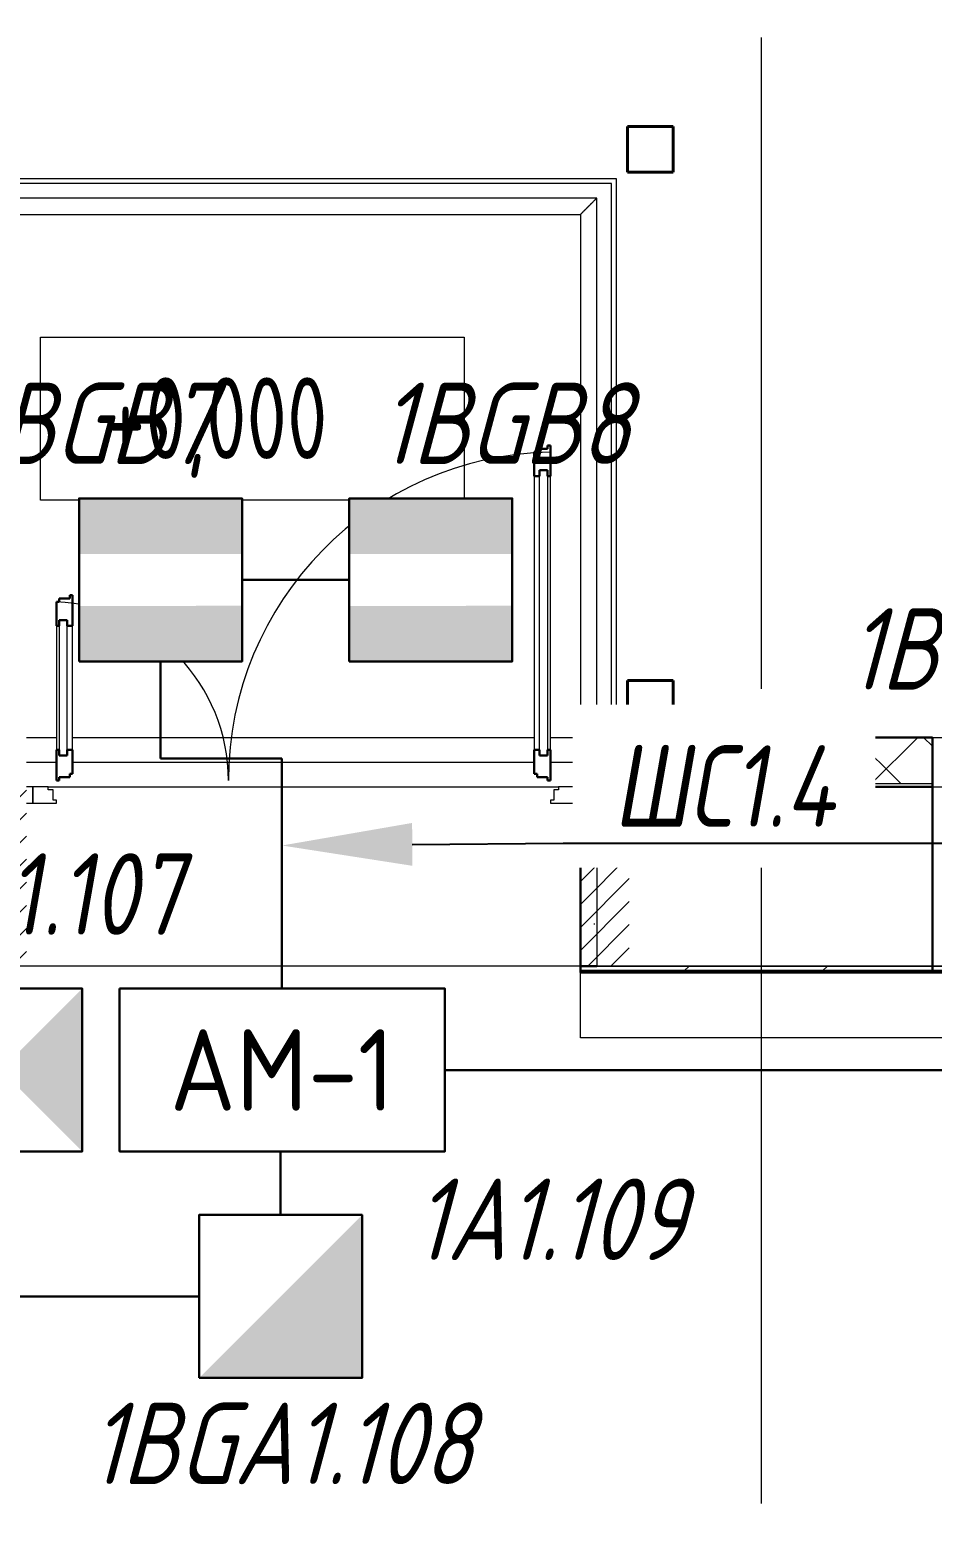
# Model space of a CAD drawing. Header units: millimetres. Extents: x -259793 to 1187961, y -549744 to 43070.
# Drawn here: x -54901 to -52131, y 25183 to 29731 of the extents above; entities that cross this region are included whole.
import ezdxf
from ezdxf import colors
from ezdxf.entities.mleader import LeaderData, LeaderLine
from ezdxf.enums import TextEntityAlignment as Align
from ezdxf.math import Vec2, Vec3

# ---------------------------------------------------------------- set-up
doc = ezdxf.new("R2010")
doc.units = ezdxf.units.MM
for name, pattern in [('ADSK_Линия сетки', [25, 20, -2.5, 0, -2.5]), ('ADSK_Штриховая_ш2 п1_5', [4.5, 3, -1.5]), ('штриховаяX2', [1.5, 1, -0.5])]:
    doc.linetypes.add(name, pattern=pattern)
for name, color, linetype, lineweight in [('RC-Выноски', 7, 'Continuous', 0), ('RC-Извещатели_охранные', 5, 'Continuous', 30), ('RC-Линии_связи-Адресные', 5, 'Continuous', 30), ('RC-Прочее_оборудование', 5, 'Continuous', 30), ('Аннотация', 7, 'Continuous', 18), ('Двери', 252, 'Continuous', 9), ('Лестницы', 252, 'Continuous', 9), ('лс', 5, 'Continuous', 30), ('Несущие колонны', 252, 'Continuous', 18), ('Ограждение', 252, 'Continuous', 9), ('Оси', 252, 'Continuous', 9), ('Отметки', 7, 'Continuous', 9), ('Стены внутренние', 7, 'Continuous', 18), ('Стены наружные', 7, 'Continuous', 18), ('Стены штриховка', 7, 'Continuous', 9)]:
    doc.layers.add(name, color=color, linetype=linetype, lineweight=lineweight)
doc.layers.add('RC-Позиционные_обозначения', color=7, linetype='Continuous')
doc.layers.add('Двери открывание', color=7, linetype='Continuous', lineweight=9, true_color=0xc0c0c0)
doc.styles.add('GOST Common_3', font='', dxfattribs={"height": 3.5})
doc.styles.add('ISOCPEUR', font='isocpeur.ttf', dxfattribs={"width": 0.9, "height": 350})
doc.styles.add('RubezhCAD', font='', dxfattribs={"oblique": 10})
doc.styles.get("Standard").update_dxf_attribs({"font": ''})
doc.styles.get('GOST Common_3').set_extended_font_data('GOST 2.304 type A')
doc.styles.get('RubezhCAD').set_extended_font_data('GOST type A')
doc.styles.get('Standard').set_extended_font_data('GOST type B')

# ---------------------------------------------------------------- blocks, each defined once
blk = doc.blocks.new('RC-UGO-IOM-02')
at = {"layer": 'RC-Извещатели_охранные'}
blk.add_point((0, 0), dxfattribs=at)
blk.add_attdef('PSTN', text='', height=2.5, dxfattribs=at).set_placement((0.977, 2.603), align=Align.BOTTOM_LEFT)
blk.add_wipeout([(2.5, -2.5), (2.5, 2.5), (-2.5, 2.5), (-2.5, -2.5)]).dxf.layer = 'RC-Извещатели_охранные'
blk.add_wipeout([(-2.5, -2.5), (-2.5, 2.5), (2.5, 2.5), (2.5, -2.5)]).dxf.layer = 'RC-Извещатели_охранные'
h = blk.add_hatch(color=256, dxfattribs=at)
h.dxf.hatch_style = 1
h.paths.add_polyline_path([(2.5, 0.8), (2.5, 2.506), (-2.5, 2.499), (-2.5, 0.8)])
h = blk.add_hatch(color=256, dxfattribs=at)
h.dxf.hatch_style = 1
h.paths.add_polyline_path([(2.5, -2.5), (2.5, -0.794), (-2.5, -0.801), (-2.5, -2.5)])
blk.add_lwpolyline([(-2.5, -2.5), (2.5, -2.5), (2.5, 2.5), (-2.5, 2.5)], close=True, dxfattribs=at)
blk = doc.blocks.new('RC-UGO-AM-01')
at = {"layer": 'RC-Прочее_оборудование'}
blk.add_point((0, 0), dxfattribs=at)
blk.add_attdef('PSTN', text='', height=2.5, dxfattribs=at).set_placement((2.323, 2.403), align=Align.BOTTOM_LEFT)
blk.add_wipeout([(4.993, 2.499), (4.993, -2.499), (-4.993, -2.499), (-4.987, 2.499)]).dxf.layer = 'RC-Прочее_оборудование'
blk.add_wipeout([(-4.993, -2.499), (-4.993, 2.499), (4.993, 2.499), (4.993, -2.499)]).dxf.layer = 'RC-Прочее_оборудование'
blk.add_lwpolyline([(-4.993, 2.499), (4.993, 2.499), (4.993, -2.499), (-4.993, -2.499), (-4.993, 2.499)], close=True, dxfattribs=at)
blk.add_lwpolyline([(-4.993, 2.499), (-4.987, 2.499)], dxfattribs=at)
blk.add_lwpolyline([(-4.993, 2.499), (-4.987, 2.499)], dxfattribs=at)
at = {"layer": 'RC-Прочее_оборудование', "ltscale": 100, "style": 'ISOCPEUR', "width": 0.9}
blk.add_text('АМ-1', height=2.5, dxfattribs=at).set_placement((0, 0), align=Align.MIDDLE)
blk = doc.blocks.new('RC-UGO-IOPPA-01')
at = {"layer": 'RC-Извещатели_охранные'}
blk.add_attdef('PSTN', text='', height=2.5, dxfattribs=at).set_placement((0.977, 2.603), align=Align.BOTTOM_LEFT)
blk.add_wipeout([(2.5, -2.5), (2.5, 2.5), (-2.5, 2.5), (-2.5, -2.5)]).dxf.layer = 'RC-Извещатели_охранные'
blk.add_wipeout([(-2.5, -2.5), (-2.5, 2.5), (2.5, 2.5), (2.5, -2.5)]).dxf.layer = 'RC-Извещатели_охранные'
h = blk.add_hatch(color=256, dxfattribs=at)
h.dxf.hatch_style = 1
h.paths.add_polyline_path([(2.5, -2.5), (2.5, 2.5), (0, 0)])
blk.add_lwpolyline([(-2.5, -2.5), (2.5, -2.5), (2.5, 2.5), (-2.5, 2.5)], close=True, dxfattribs=at)
blk = doc.blocks.new('RC-UGO-IOZ-02')
at = {"layer": 'RC-Извещатели_охранные'}
blk.add_attdef('PSTN', text='', height=2.5, dxfattribs=at).set_placement((0.977, 2.603), align=Align.BOTTOM_LEFT)
blk.add_wipeout([(2.5, -2.5), (2.5, 2.5), (-2.5, 2.5), (-2.5, -2.5)]).dxf.layer = 'RC-Извещатели_охранные'
blk.add_wipeout([(-2.5, -2.5), (-2.5, 2.5), (2.5, 2.5), (2.5, -2.5)]).dxf.layer = 'RC-Извещатели_охранные'
h = blk.add_hatch(color=256, dxfattribs=at)
h.dxf.hatch_style = 1
h.paths.add_polyline_path([(2.5, -2.5), (2.5, 2.5), (0, 0), (-2.5, -2.5)])
blk.add_lwpolyline([(-2.5, -2.5), (2.5, -2.5), (2.5, 2.5), (-2.5, 2.5)], close=True, dxfattribs=at)
blk = doc.blocks.new('1 этаж')
at = {"layer": 'Двери', "lineweight": 18, "true_color": 0x636466}
h = blk.add_hatch(dxfattribs=at)
h.set_pattern_fill('FP_2', color=251, style=0, pattern_type=2)
h.set_pattern_definition([(45, (-54185.8, 27131.27), (-35.3553, 35.3553), [])])
h.paths.add_polyline_path([(-53060.8, 26856.3), (-53060.8, 27406.3), (-53210.8, 27406.3), (-53210.8, 26856.3), (-53133.8, 26856.3)])
h.paths.add_polyline_path([(-54910.8, 26856.3), (-54910.8, 27406.3), (-55060.8, 27406.3), (-55060.8, 26856.3)])
at = {"layer": 'Аннотация', "color": 251, "lineweight": 20, "true_color": 0x636466}
for p, q in [((-54867.9, 28286.4), (-54867.9, 28786.4)), ((-54867.9, 28786.4), (-53567.9, 28786.4)), ((-53567.9, 28786.4), (-53567.9, 28286.4)), ((-53567.9, 28286.4), (-54867.9, 28286.4))]:
    blk.add_line(p, q, dxfattribs=at)
at = {"layer": 'Двери', "color": 251, "lineweight": 30, "true_color": 0x636466}
for p, q in [((-53343.8, 28434.3), (-53352.8, 28434.3)), ((-53352.8, 28434.3), (-53352.8, 28360.3)), ((-53311.8, 28444.3), (-53343.8, 28444.3)), ((-53343.8, 28444.3), (-53343.8, 28434.3)), ((-53302.8, 28454.3), (-53311.8, 28454.3)), ((-53311.8, 28454.3), (-53311.8, 28444.3)), ((-53302.8, 28360.3), (-53302.8, 28454.3)), ((-53352.8, 28360.3), (-53335.8, 28360.3)), ((-53335.8, 28360.3), (-53335.8, 28378.3)), ((-53335.8, 28378.3), (-53311.8, 28378.3)), ((-53311.8, 28378.3), (-53311.8, 28360.3)), ((-53311.8, 28360.3), (-53302.8, 28360.3)), ((-54809.8, 27974.3), (-54818.8, 27974.3)), ((-54818.8, 27974.3), (-54818.8, 27900.3)), ((-54777.8, 27984.3), (-54809.8, 27984.3)), ((-54809.8, 27984.3), (-54809.8, 27974.3)), ((-54768.8, 27994.3), (-54777.8, 27994.3)), ((-54777.8, 27994.3), (-54777.8, 27984.3)), ((-54768.8, 27900.3), (-54768.8, 27994.3)), ((-54809.8, 27900.3), (-54818.8, 27900.3)), ((-54809.8, 27918.3), (-54809.8, 27900.3)), ((-54785.8, 27918.3), (-54809.8, 27918.3)), ((-54785.8, 27900.3), (-54785.8, 27918.3)), ((-54768.8, 27900.3), (-54785.8, 27900.3)), ((-54818.8, 27520.3), (-54818.8, 27426.3)), ((-54809.8, 27520.3), (-54818.8, 27520.3)), ((-54809.8, 27502.3), (-54809.8, 27520.3)), ((-54785.8, 27520.3), (-54785.8, 27502.3)), ((-54768.8, 27520.3), (-54785.8, 27520.3)), ((-54768.8, 27446.3), (-54768.8, 27520.3)), ((-53352.8, 27520.3), (-53352.8, 27446.3)), ((-53352.8, 27520.3), (-53335.8, 27520.3)), ((-53335.8, 27520.3), (-53335.8, 27502.3)), ((-53311.8, 27520.3), (-53302.8, 27520.3)), ((-53311.8, 27502.3), (-53311.8, 27520.3)), ((-53302.8, 27426.3), (-53302.8, 27520.3)), ((-54785.8, 27502.3), (-54809.8, 27502.3)), ((-53335.8, 27502.3), (-53311.8, 27502.3)), ((-54818.8, 27426.3), (-54809.8, 27426.3)), ((-54809.8, 27426.3), (-54809.8, 27436.3)), ((-54809.8, 27436.3), (-54777.8, 27436.3)), ((-54777.8, 27436.3), (-54777.8, 27446.3)), ((-54777.8, 27446.3), (-54768.8, 27446.3)), ((-53352.8, 27446.3), (-53343.8, 27446.3)), ((-53343.8, 27446.3), (-53343.8, 27436.3)), ((-53343.8, 27436.3), (-53311.8, 27436.3)), ((-53311.8, 27436.3), (-53311.8, 27426.3)), ((-53311.8, 27426.3), (-53302.8, 27426.3))]:
    blk.add_line(p, q, dxfattribs=at)
at = {"layer": 'Двери', "color": 251, "true_color": 0x636466}
for p, q in [((-53352.8, 28360.3), (-53352.8, 27520.3)), ((-53335.8, 27502.3), (-53335.8, 28378.3)), ((-53335.8, 28378.3), (-53311.8, 28378.3)), ((-53311.8, 28378.3), (-53311.8, 27502.3)), ((-53302.8, 27520.3), (-53302.8, 28360.3)), ((-54818.8, 27900.3), (-54818.8, 27520.3)), ((-54809.8, 27918.3), (-54809.8, 27502.3)), ((-54785.8, 27918.3), (-54809.8, 27918.3)), ((-54785.8, 27502.3), (-54785.8, 27918.3)), ((-54768.8, 27520.3), (-54768.8, 27900.3)), ((-54809.8, 27502.3), (-54785.8, 27502.3)), ((-53311.8, 27502.3), (-53335.8, 27502.3)), ((-54890.8, 27406.3), (-54910.8, 27406.3)), ((-54890.8, 27356.3), (-54890.8, 27406.3)), ((-54843.8, 27406.3), (-54890.8, 27406.3)), ((-54890.8, 27406.3), (-54890.8, 27356.3)), ((-54843.8, 27397.3), (-54843.8, 27406.3)), ((-54828.8, 27397.3), (-54843.8, 27397.3)), ((-54828.8, 27365.3), (-54828.8, 27397.3)), ((-53277.8, 27397.3), (-53292.8, 27397.3)), ((-53292.8, 27397.3), (-53292.8, 27365.3)), ((-53277.8, 27406.3), (-53277.8, 27397.3)), ((-53230.8, 27406.3), (-53277.8, 27406.3)), ((-53210.8, 27406.3), (-53230.8, 27406.3)), ((-53230.8, 27406.3), (-53230.8, 27356.3)), ((-53230.8, 27356.3), (-53230.8, 27406.3)), ((-53210.8, 27356.3), (-53210.8, 27406.3)), ((-54910.8, 27356.3), (-54890.8, 27356.3)), ((-54890.8, 27356.3), (-54818.8, 27356.3)), ((-54818.8, 27365.3), (-54828.8, 27365.3)), ((-54818.8, 27356.3), (-54818.8, 27365.3)), ((-53292.8, 27365.3), (-53302.8, 27365.3)), ((-53302.8, 27365.3), (-53302.8, 27356.3)), ((-53302.8, 27356.3), (-53230.8, 27356.3)), ((-53230.8, 27356.3), (-53210.8, 27356.3))]:
    blk.add_line(p, q, dxfattribs=at)
at = {"layer": 'Двери', "color": 251, "linetype": 'ADSK_Штриховая_ш2 п1_5', "true_color": 0x636466}
for p, q in [((-53060.8, 27406.3), (-53210.8, 27406.3)), ((-53210.8, 27406.3), (-53210.8, 26856.3)), ((-53210.8, 26856.3), (-53060.8, 26856.3))]:
    blk.add_line(p, q, dxfattribs=at)
at = {"layer": 'Двери открывание', "color": 251, "true_color": 0x636466}
for centre, radius, start, end in [((-53282.8, 27426.3), 1008, 91.1369, 180), ((-54838.8, 27426.3), 548, 0, 87.9084)]:
    blk.add_arc(centre, radius, start, end, dxfattribs=at)
at = {"layer": 'Лестницы', "color": 251, "true_color": 0x636466}
for p, q in [((-53115.8, 29258.3), (-55455.8, 29258.3)), ((-53115.8, 27575.8), (-53115.8, 29258.3)), ((-53115.8, 27558.1), (-53115.8, 27560.8)), ((-54910.8, 27482.3), (-54818.8, 27482.3)), ((-54768.8, 27482.3), (-53352.8, 27482.3)), ((-53302.8, 27482.3), (-53210.8, 27482.3))]:
    blk.add_line(p, q, dxfattribs=at)
at = {"layer": 'Несущие колонны', "color": 251, "lineweight": 40, "true_color": 0x636466}
for p, q in [((-53065.8, 29293.3), (-53065.8, 29433.3)), ((-53065.8, 29433.3), (-52925.8, 29433.3)), ((-52925.8, 29433.3), (-53065.8, 29433.3)), ((-53065.8, 29433.3), (-53065.8, 29293.3)), ((-52925.8, 29433.3), (-52925.8, 29293.3)), ((-52925.8, 29293.3), (-52925.8, 29433.3)), ((-52925.8, 29293.3), (-53065.8, 29293.3)), ((-53065.8, 29293.3), (-52925.8, 29293.3)), ((-53065.8, 27593.3), (-53065.8, 27733.3)), ((-53065.8, 27733.3), (-52925.8, 27733.3)), ((-52925.8, 27733.3), (-53065.8, 27733.3)), ((-53065.8, 27733.3), (-53065.8, 27593.3)), ((-52925.8, 27733.3), (-52925.8, 27593.3)), ((-52925.8, 27593.3), (-52925.8, 27733.3)), ((-52925.8, 27593.3), (-53065.8, 27593.3)), ((-53065.8, 27593.3), (-52925.8, 27593.3))]:
    blk.add_line(p, q, dxfattribs=at)
at = {"layer": 'Ограждение', "color": 251, "true_color": 0x636466}
for p, q in [((-53160.8, 29213.3), (-55455.8, 29213.3)), ((-53160.8, 27558.3), (-53160.8, 29213.3)), ((-55455.8, 29163.3), (-53210.8, 29163.3)), ((-53210.8, 29163.3), (-53210.8, 27558.3)), ((-53210.8, 26636.3), (-53210.8, 26836.3)), ((-52130.8, 26856.3), (-50380.8, 26856.3)), ((-44480.8, 26636.3), (-53210.8, 26636.3))]:
    blk.add_line(p, q, dxfattribs=at)
blk.add_open_spline([(-53160.8, 29213.3), (-53160.8, 29213.3), (-53161.2, 29212.8), (-53162.6, 29211.4), (-53164.1, 29210), (-53165.6, 29208.5), (-53167, 29207.1), (-53168.5, 29205.6), (-53170.5, 29203.5), (-53172.8, 29201.3), (-53174.7, 29199.3), (-53176.2, 29197.8), (-53177.8, 29196.3), (-53179.3, 29194.7), (-53180.9, 29193.2), (-53182.5, 29191.5), (-53184.2, 29189.9), (-53185.8, 29188.3), (-53187.4, 29186.6), (-53189.1, 29185), (-53190.7, 29183.4), (-53192.3, 29181.8), (-53193.8, 29180.2), (-53195.4, 29178.7), (-53196.9, 29177.2), (-53198.3, 29175.8), (-53199.7, 29174.4), (-53201.5, 29172.6), (-53203.1, 29170.9), (-53204.6, 29169.5), (-53206, 29168.1), (-53207.5, 29166.6), (-53209, 29165.1), (-53210.4, 29163.7), (-53210.8, 29163.3), (-53210.8, 29163.3)], degree=3, knots=[0, 0, 0, 0, 0.083333, 0.125, 0.166667, 0.208333, 0.229167, 0.25, 0.291667, 0.333333, 0.354167, 0.375, 0.395833, 0.416667, 0.4375, 0.458333, 0.479167, 0.5, 0.520833, 0.541667, 0.5625, 0.583333, 0.604167, 0.625, 0.645833, 0.666667, 0.6875, 0.708333, 0.75, 0.770833, 0.791667, 0.833333, 0.875, 0.916667, 1, 1, 1, 1], dxfattribs=at)
at = {"layer": 'Оси', "color": 251, "linetype": 'ADSK_Линия сетки', "ltscale": 100, "true_color": 0x636466}
for p, q in [((-52655.8, 32206.9), (-52655.8, 10956.3)), ((-805.8, 26856.3), (-72528.1, 26856.3))]:
    blk.add_line(p, q, dxfattribs=at)
at = {"layer": 'Стены внутренние', "color": 251, "true_color": 0x636466}
for p, q in [((-54910.8, 27558.3), (-54818.8, 27558.3)), ((-54768.8, 27558.3), (-53352.8, 27558.3)), ((-53302.8, 27558.3), (-53210.8, 27558.3)), ((-52130.8, 27558.3), (-50380.8, 27558.3)), ((-54843.8, 27406.3), (-53277.8, 27406.3)), ((-53160.8, 27406.3), (-53160.8, 26856.3)), ((-52130.8, 27406.3), (-50380.8, 27406.3)), ((-53210.8, 26856.3), (-56000.8, 26856.3)), ((-53160.8, 26856.3), (-52130.8, 26856.3))]:
    blk.add_line(p, q, dxfattribs=at)
at = {"layer": 'Стены внутренние', "color": 251, "lineweight": 30, "true_color": 0x636466}
for p, q in [((-52130.8, 27558.3), (-53210.8, 27558.3)), ((-53210.8, 27558.3), (-53210.8, 27416.3)), ((-52130.8, 27416.3), (-52130.8, 27558.3)), ((-52130.8, 27406.3), (-53210.8, 27406.3)), ((-53210.8, 27406.3), (-53210.8, 26856.3)), ((-52130.8, 26856.3), (-52130.8, 27406.3))]:
    blk.add_line(p, q, dxfattribs=at)
at = {"layer": 'Стены внутренние', "color": 251, "linetype": 'Continuous', "lineweight": 9, "true_color": 0x636466}
for p, q in [((-53076.1, 27416.3), (-53208.8, 27548.9)), ((-53188.9, 27556.3), (-53190.1, 27558.3)), ((-53165.7, 27416.3), (-53025.7, 27556.3)), ((-53045.6, 27558.3), (-53046.8, 27556.3)), ((-52864, 27416.3), (-53004, 27556.3)), ((-52953.5, 27416.3), (-52813.5, 27556.3)), ((-52651.9, 27416.3), (-52791.9, 27556.3)), ((-52741.4, 27416.3), (-52601.4, 27556.3)), ((-52602.3, 27556.3), (-52603.5, 27558.3)), ((-52439.7, 27416.3), (-52579.7, 27556.3)), ((-52529.3, 27416.3), (-52389.3, 27556.3)), ((-52227.6, 27416.3), (-52367.6, 27556.3)), ((-52317.1, 27416.3), (-52177.1, 27556.3)), ((-52132.8, 27533.6), (-52155.5, 27556.3)), ((-52132.8, 27426.4), (-52130.8, 27426.4)), ((-53169.8, 26986), (-53166.5, 26986))]:
    blk.add_line(p, q, dxfattribs=at)
at = {"layer": 'Стены наружные', "color": 251, "true_color": 0x636466}
for p, q in [((-57255.8, 29273.3), (-53100.8, 29273.3)), ((-53115.8, 29258.3), (-57242.8, 29258.3)), ((-53115.8, 27575.8), (-53115.8, 29258.3)), ((-53100.8, 29273.3), (-53100.8, 27575.8)), ((-53160.8, 27575.8), (-52895.8, 27575.8)), ((-52895.8, 27575.8), (-52895.8, 27560.8)), ((-52895.8, 27560.8), (-53160.8, 27560.8)), ((-53115.8, 27558.3), (-53115.8, 27560.8)), ((-53100.8, 27560.8), (-53100.8, 27558.3)), ((-52130.8, 26856.3), (-53160.8, 26856.3))]:
    blk.add_line(p, q, dxfattribs=at)
at = {"layer": 'Стены наружные', "color": 251, "lineweight": 30, "true_color": 0x636466}
for p, q in [((-53210.8, 27416.3), (-53210.8, 27406.3)), ((-52130.8, 27406.3), (-52130.8, 27416.3)), ((-53160.8, 26856.3), (-53210.8, 26856.3)), ((-53210.8, 26856.3), (-53210.8, 26836.3)), ((-44480.8, 26841.3), (-53210.8, 26841.3)), ((-53210.8, 26836.3), (-44480.8, 26836.3)), ((-52130.8, 26841.3), (-52130.8, 26856.3))]:
    blk.add_line(p, q, dxfattribs=at)
at = {"layer": 'Стены наружные', "color": 251, "linetype": 'Continuous', "lineweight": 9, "true_color": 0x636466}
for p, q in [((-52892.1, 26841.3), (-52877.1, 26856.3)), ((-52467.9, 26841.3), (-52452.9, 26856.3))]:
    blk.add_line(p, q, dxfattribs=at)
at = {"layer": 'Стены штриховка', "color": 251, "true_color": 0x636466}
for p, q in [((-52132.8, 27556.3), (-53208.8, 27556.3)), ((-53208.8, 27416.3), (-53208.8, 27556.3)), ((-52132.8, 27556.3), (-52132.8, 27416.3)), ((-53210.8, 27416.3), (-52130.8, 27416.3)), ((-53210.8, 26856.3), (-53160.8, 26856.3))]:
    blk.add_line(p, q, dxfattribs=at)
at = {"layer": 'Отметки', "color": 251, "true_color": 0x636466, "style": 'GOST Common_3', "width": 0.9}
blk.add_text('+0,000', height=250, dxfattribs=at).set_placement((-54669, 28413.1))

msp = doc.modelspace()

# ---------------------------------------------------------------- block references
msp.add_blockref('1 этаж', (0, 0))

# ---------------------------------------------------------------- next in the draw order: block references
at = {"layer": 'RC-Извещатели_охранные', "color": 1, "ltscale": 0.01}
ref = msp.add_blockref('RC-UGO-IOM-02', (-54499.06525, 28041.65356), dxfattribs=dict(at, xscale=100, yscale=100, zscale=100))
ref.add_attrib('PSTN', '1BGB7', dxfattribs={"layer": 'RC-Позиционные_обозначения', "height": 250, "style": 'RubezhCAD', "oblique": 15}).set_placement((-54721.25908, 28322.26724), align=Align.BOTTOM_CENTER)
ref = msp.add_blockref('RC-UGO-IOM-02', (-53669.92263, 28041.65356), dxfattribs=dict(at, xscale=100, yscale=100, zscale=100))
ref.add_attrib('PSTN', '1BGB8', dxfattribs={"layer": 'RC-Позиционные_обозначения', "height": 250, "style": 'RubezhCAD', "oblique": 15}).set_placement((-53444.01668, 28322.26724), align=Align.BOTTOM_CENTER)
ref = msp.add_blockref('RC-UGO-IOM-02', (-51670.08075, 27308.8213), dxfattribs=dict(at, xscale=100, yscale=100, zscale=100))
ref.add_attrib('PSTN', '1BGB1.111', dxfattribs={"layer": 'RC-Позиционные_обозначения', "height": 250, "style": 'RubezhCAD', "oblique": 15}).set_placement((-51850.41623, 27629.7866), align=Align.BOTTOM_CENTER)
at = {"layer": 'RC-Прочее_оборудование', "color": 1, "ltscale": 0.01}
ref = msp.add_blockref('RC-UGO-AM-01', (-54125.66942, 26537.23107), dxfattribs=dict(at, xscale=100, yscale=100, zscale=100))
ref.add_attrib('PSTN', '1A1.109', (-53722.38301, 25954.21161), dxfattribs={"layer": 'RC-Позиционные_обозначения', "height": 250, "style": 'RubezhCAD', "oblique": 15})

# ---------------------------------------------------------------- next in the draw order: linework, layer by layer
at = {"layer": 'лс'}
msp.add_line((-51495.00414, 26537.23107), (-53626.38427, 26537.23107), dxfattribs=at)
at = {"layer": 'лс', "linetype": 'штриховаяX2', "ltscale": 2}
for points in [[(-54249.06525, 28041.65356), (-53919.92263, 28041.65356)], [(-54126.6055, 26787.16359), (-54126.6055, 27493.38441), (-54499.06525, 27493.38441), (-54499.06525, 27791.65356)]]:
    msp.add_lwpolyline(points, dxfattribs=at)

# ---------------------------------------------------------------- next in the draw order: block references
at = {"layer": 'RC-Извещатели_охранные', "color": 1, "ltscale": 0.01}
ref = msp.add_blockref('RC-UGO-IOZ-02', (-54130.61587, 25842.37508), dxfattribs=dict(at, xscale=100, yscale=100, zscale=100))
ref.add_attrib('PSTN', '1BGA1.108', dxfattribs={"layer": 'RC-Позиционные_обозначения', "height": 250, "style": 'RubezhCAD', "oblique": 15}).set_placement((-54130.61587, 25191.28914), align=Align.BOTTOM_CENTER)

# ---------------------------------------------------------------- next in the draw order: linework, layer by layer
at = {"layer": 'RC-Линии_связи-Адресные'}
for p, q in [((-54130.61587, 26092.37508), (-54130.61587, 26287.29855)), ((-54380.61587, 25842.37508), (-54989.45958, 25842.37508))]:
    msp.add_line(p, q, dxfattribs=at)

# ---------------------------------------------------------------- next in the draw order: block references
at = {"layer": 'RC-Извещатели_охранные'}
ref = msp.add_blockref('RC-UGO-IOPPA-01', (-54989.45958, 26537.23107), dxfattribs=dict(at, xscale=100, yscale=100, zscale=100))
ref.add_attrib('PSTN', '1BGL1.107', dxfattribs={"layer": 'RC-Позиционные_обозначения', "height": 250, "style": 'RubezhCAD', "oblique": 10}).set_placement((-54989.45958, 26877.55293), align=Align.BOTTOM_CENTER)

# ---------------------------------------------------------------- next in the draw order: leaders
at = {"layer": 'RC-Выноски', "ltscale": 0.01}
ml = msp.add_multileader_mtext('Standard', dxfattribs=at)
ml.set_content('ШС1.4', color=256, style='RubezhCAD')
ml.set_leader_properties()
ml.build(insert=Vec2(0, 0))
ml.multileader.update_dxf_attribs({"has_text_frame": 1, "text_left_attachment_type": 6, "text_right_attachment_type": 6, "dogleg_length": 2, "arrow_head_size": 400, "scale": 100})
ctx = ml.context
ctx.base_point, ctx.scale, ctx.char_height, ctx.arrow_head_size, ctx.landing_gap_size, ctx.plane_origin = Vec3(-53209.73989, 27233.83698), 100, 250, 400, 100, Vec3(-340952.74842, -17310.31589)
ctx.left_attachment, ctx.right_attachment = 6, 6
notes = []
notes.append((ctx, [(0, (1, 1, 0), (-53263.41419, 27233.83698), (1, 0), 53.6743, [(0, [(-54126.6055, 27226.39966)], 0, [])])]))
ctx.mtext.insert, ctx.mtext.flow_direction = Vec3(-53109.73989, 27533.83698), 5
ctx.mtext.has_bg_fill, ctx.mtext.bg_color, ctx.mtext.bg_scale_factor, ctx.mtext.bg_transparency, ctx.mtext.use_window_bg_color = 1, -1027028792, 1.5, 0, 1
for ctx, leaders in notes:
    for number, flags, end, landing, length, lines in leaders:
        leader = LeaderData()
        leader.index, (leader.has_last_leader_line, leader.has_dogleg_vector, leader.attachment_direction) = number, flags
        leader.last_leader_point, leader.dogleg_vector, leader.dogleg_length = Vec3(end), Vec3(landing), length
        for number, points, colour, breaks in lines:
            line = LeaderLine()
            line.index, line.vertices, line.color, line.breaks = number, Vec3.list(points), colors.encode_raw_color(colour), breaks
            leader.lines.append(line)
        ctx.leaders.append(leader)

doc.saveas('drawing.dxf')
